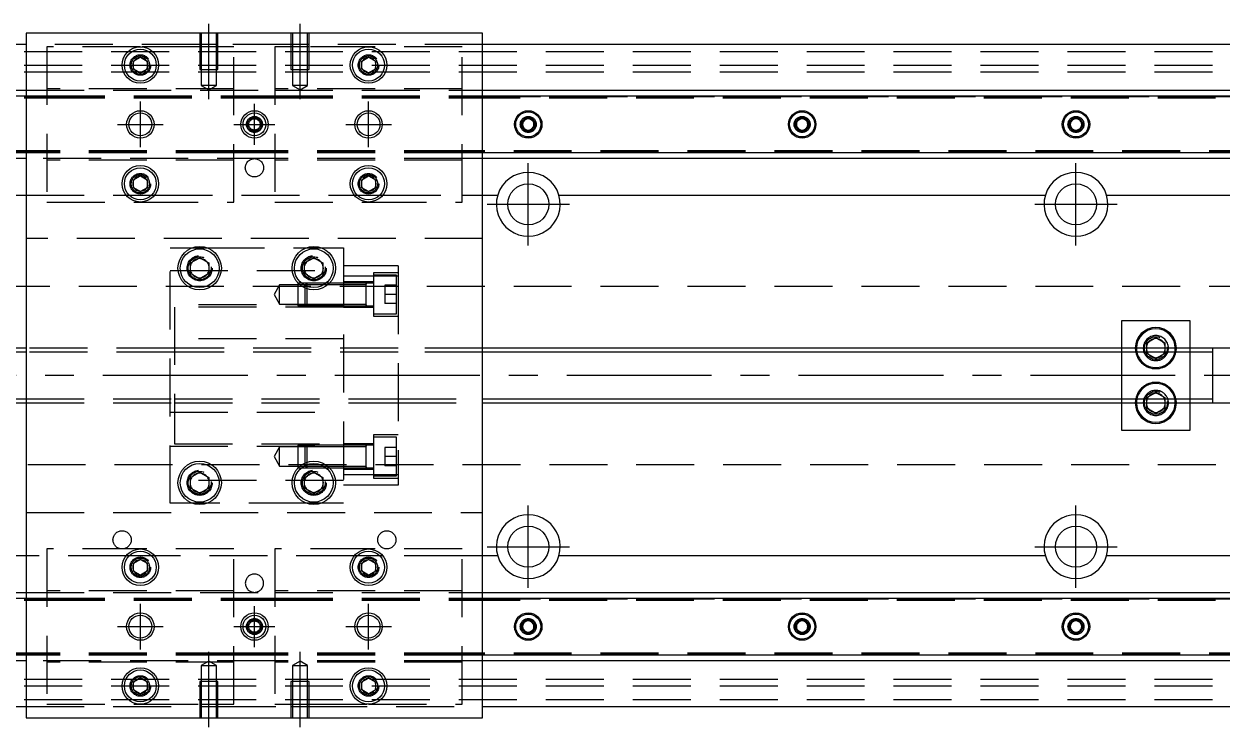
# Model space of a CAD drawing. Extents: x -21 to 727, y -299 to 77.
# Drawn here: x 209.5 to 472, y -77 to 77 of the extents above; entities that cross this region are included whole.
import ezdxf

# ---------------------------------------------------------------- set-up
doc = ezdxf.new("R2010")
doc.units = 0
doc.linetypes.add('CENTER', pattern=[50.8, 31.75, -6.35, 6.35, -6.35])
doc.linetypes.add('DASHED', pattern=[19.05, 12.7, -6.35])
doc.layers.get('0').update_dxf_attribs({"linetype": 'CONTINUOUS'})
doc.layers.add('CENTER', color=1, linetype='CENTER')

msp = doc.modelspace()

# ---------------------------------------------------------------- linework, layer by layer
at = {"color": 7, "linetype": 'CONTINUOUS'}
for p, q in [((310, 75), (210, 75)), ((210, 75), (210, -75)), ((310, -75), (310, 75)), ((210, 72.5), (0, 72.5)), ((520, 72.5), (310, 72.5)), ((233.5, 68.866026), (235, 69.73205)), ((233.5, 67.133974), (233.5, 68.866026)), ((235, 69.73205), (236.5, 68.866026)), ((236.5, 68.866026), (236.5, 67.133974)), ((283.5, 68.866026), (285, 69.73205)), ((283.5, 67.133974), (283.5, 68.866026)), ((285, 69.73205), (286.5, 68.866026)), ((286.5, 68.866026), (286.5, 67.133974)), ((235, 66.26795), (233.5, 67.133974)), ((236.5, 67.133974), (235, 66.26795)), ((285, 66.26795), (283.5, 67.133974)), ((286.5, 67.133974), (285, 66.26795)), ((0, 62.5), (210, 62.5)), ((0, 61.247728), (210, 61.247728)), ((310, 62.5), (520, 62.5)), ((310, 61.247728), (520, 61.247728)), ((318.75, 55.721688), (320, 56.443376)), ((318.75, 54.278312), (318.75, 55.721688)), ((320, 56.443376), (321.25, 55.721688)), ((321.25, 55.721688), (321.25, 54.278312)), ((378.75, 55.721688), (380, 56.443376)), ((378.75, 54.278312), (378.75, 55.721688)), ((380, 56.443376), (381.25, 55.721688)), ((381.25, 55.721688), (381.25, 54.278312)), ((438.75, 55.721688), (440, 56.443376)), ((438.75, 54.278312), (438.75, 55.721688)), ((440, 56.443376), (441.25, 55.721688)), ((441.25, 55.721688), (441.25, 54.278312)), ((320, 53.556624), (318.75, 54.278312)), ((321.25, 54.278312), (320, 53.556624)), ((380, 53.556624), (378.75, 54.278312)), ((381.25, 54.278312), (380, 53.556624)), ((440, 53.556624), (438.75, 54.278312)), ((441.25, 54.278312), (440, 53.556624)), ((210, 48.752272), (0, 48.752272)), ((210, 47.5), (0, 47.5)), ((520, 48.752272), (310, 48.752272)), ((520, 47.5), (310, 47.5)), ((233.5, 42.866026), (235, 43.73205)), ((233.5, 41.133974), (233.5, 42.866026)), ((235, 43.73205), (236.5, 42.866026)), ((236.5, 42.866026), (236.5, 41.133974)), ((283.5, 42.866026), (285, 43.73205)), ((283.5, 41.133974), (283.5, 42.866026)), ((285, 43.73205), (286.5, 42.866026)), ((286.5, 42.866026), (286.5, 41.133974)), ((206.708204, 39.5), (210, 39.5)), ((235, 40.26795), (233.5, 41.133974)), ((236.5, 41.133974), (235, 40.26795)), ((285, 40.26795), (283.5, 41.133974)), ((286.5, 41.133974), (285, 40.26795)), ((310, 39.5), (313.291796, 39.5)), ((326.708204, 39.5), (433.291796, 39.5)), ((446.708204, 39.5), (520, 39.5)), ((246, 24.6547), (248, 25.809402)), ((246, 22.3453), (246, 24.6547)), ((248, 25.809402), (250, 24.6547)), ((250, 24.6547), (250, 22.3453)), ((271, 24.6547), (273, 25.809402)), ((271, 22.3453), (271, 24.6547)), ((273, 25.809402), (275, 24.6547)), ((275, 24.6547), (275, 22.3453)), ((248, 21.190598), (246, 22.3453)), ((250, 22.3453), (248, 21.190598)), ((273, 21.190598), (271, 22.3453)), ((275, 22.3453), (273, 21.190598)), ((465, 12), (450, 12)), ((450, 12), (450, 6)), ((465, 6), (465, 12)), ((455.5, 7.1547), (457.5, 8.309402)), ((457.5, 8.309402), (459.5, 7.1547)), ((210, 6), (60.5, 6)), ((470, 6), (310, 6)), ((455.5, 6), (455.5, 7.1547)), ((459.5, 7.1547), (459.5, 6)), ((470, 6), (469.995, 6)), ((470, -6.000006), (470, 6.000006)), ((470, 5.125), (470, 6.000006)), ((470, -5.999164), (470, 6)), ((470.005, 6), (470, 6)), ((475, 6), (470, 6)), ((470, -5.125), (470, 5.125)), ((470, -6.000006), (470, -5.125)), ((60.5, -6), (210, -6)), ((310, -6), (470, -6)), ((450, -6), (450, -12)), ((455.5, -7.1547), (455.5, -6)), ((457.5, -8.309402), (455.5, -7.1547)), ((459.5, -7.1547), (457.5, -8.309402)), ((459.5, -6), (459.5, -7.1547)), ((465, -12), (465, -6)), ((469.995, -6), (470, -6)), ((470, -6), (470, -5.999164)), ((470, -6), (470.005, -6)), ((470, -6), (475, -6)), ((450, -12), (465, -12)), ((246, -22.3453), (248, -21.190598)), ((246, -24.6547), (246, -22.3453)), ((248, -21.190598), (250, -22.3453)), ((250, -22.3453), (250, -24.6547)), ((271, -22.3453), (273, -21.190598)), ((271, -24.6547), (271, -22.3453)), ((273, -21.190598), (275, -22.3453)), ((275, -22.3453), (275, -24.6547)), ((248, -25.809402), (246, -24.6547)), ((250, -24.6547), (248, -25.809402)), ((273, -25.809402), (271, -24.6547)), ((275, -24.6547), (273, -25.809402)), ((210, -39.5), (206.708204, -39.5)), ((233.5, -41.133974), (235, -40.26795)), ((233.5, -42.866026), (233.5, -41.133974)), ((235, -40.26795), (236.5, -41.133974)), ((236.5, -41.133974), (236.5, -42.866026)), ((283.5, -41.133974), (285, -40.26795)), ((283.5, -42.866026), (283.5, -41.133974)), ((285, -40.26795), (286.5, -41.133974)), ((286.5, -41.133974), (286.5, -42.866026)), ((313.291796, -39.5), (310, -39.5)), ((433.291796, -39.5), (326.708204, -39.5)), ((520, -39.5), (446.708204, -39.5)), ((235, -43.73205), (233.5, -42.866026)), ((236.5, -42.866026), (235, -43.73205)), ((285, -43.73205), (283.5, -42.866026)), ((286.5, -42.866026), (285, -43.73205)), ((0, -47.5), (210, -47.5)), ((0, -48.752272), (210, -48.752272)), ((310, -47.5), (520, -47.5)), ((310, -48.752272), (520, -48.752272)), ((318.75, -54.278312), (320, -53.556624)), ((318.75, -55.721688), (318.75, -54.278312)), ((320, -53.556624), (321.25, -54.278312)), ((321.25, -54.278312), (321.25, -55.721688)), ((378.75, -54.278312), (380, -53.556624)), ((378.75, -55.721688), (378.75, -54.278312)), ((380, -53.556624), (381.25, -54.278312)), ((381.25, -54.278312), (381.25, -55.721688)), ((438.75, -54.278312), (440, -53.556624)), ((438.75, -55.721688), (438.75, -54.278312)), ((440, -53.556624), (441.25, -54.278312)), ((441.25, -54.278312), (441.25, -55.721688)), ((320, -56.443376), (318.75, -55.721688)), ((321.25, -55.721688), (320, -56.443376)), ((380, -56.443376), (378.75, -55.721688)), ((381.25, -55.721688), (380, -56.443376)), ((440, -56.443376), (438.75, -55.721688)), ((441.25, -55.721688), (440, -56.443376)), ((210, -61.247728), (0, -61.247728)), ((210, -62.5), (0, -62.5)), ((520, -61.247728), (310, -61.247728)), ((520, -62.5), (310, -62.5)), ((233.5, -67.133974), (235, -66.26795)), ((233.5, -68.866026), (233.5, -67.133974)), ((235, -66.26795), (236.5, -67.133974)), ((236.5, -67.133974), (236.5, -68.866026)), ((283.5, -67.133974), (285, -66.26795)), ((283.5, -68.866026), (283.5, -67.133974)), ((285, -66.26795), (286.5, -67.133974)), ((286.5, -67.133974), (286.5, -68.866026)), ((235, -69.73205), (233.5, -68.866026)), ((236.5, -68.866026), (235, -69.73205)), ((285, -69.73205), (283.5, -68.866026)), ((286.5, -68.866026), (285, -69.73205)), ((0, -72.5), (210, -72.5)), ((310, -72.5), (520, -72.5)), ((210, -75), (310, -75))]:
    msp.add_line(p, q, dxfattribs=at)
at = {"color": 3, "linetype": 'DASHED'}
for p, q in [((248.000006, 75), (248.000006, 67)), ((248.35, 75), (248.35, 67)), ((251.65, 67), (251.65, 75)), ((251.999994, 67), (251.999994, 75)), ((268.000006, 75), (268.000006, 67)), ((268.35, 75), (268.35, 67)), ((271.65, 67), (271.65, 75)), ((271.999994, 67), (271.999994, 75)), ((0, 71), (520, 71)), ((248.000006, 72.5), (210, 72.5)), ((235, 72), (214.5, 72)), ((214.5, 72), (214.5, 38)), ((248.000006, 72), (235, 72)), ((251.999994, 72.5), (248.000006, 72.5)), ((251.999994, 72), (248.000006, 72)), ((268.000006, 72.5), (251.999994, 72.5)), ((255.5, 72), (251.999994, 72)), ((255.5, 38), (255.5, 72)), ((264.5, 72), (264.5, 38)), ((268.000006, 72), (264.5, 72)), ((271.999994, 72.5), (268.000006, 72.5)), ((271.999994, 72), (268.000006, 72)), ((310, 72.5), (271.999994, 72.5)), ((285, 72), (271.999994, 72)), ((305.5, 72), (285, 72)), ((305.5, 38), (305.5, 72)), ((236.973226, 68.326156), (237, 68)), ((286.973226, 68.326156), (287, 68)), ((0, 68), (520, 68)), ((0, 66.5), (520, 66.5)), ((248.000006, 67), (251.999994, 67)), ((248.35, 67), (248.35, 63.5)), ((251.65, 63.5), (251.65, 67)), ((268.000006, 67), (271.999994, 67)), ((268.35, 67), (268.35, 63.5)), ((271.65, 63.5), (271.65, 67)), ((251.65, 63.5), (248.35, 63.5)), ((248.35, 63.5), (250, 62.547372)), ((250, 62.547372), (251.65, 63.5)), ((271.65, 63.5), (268.35, 63.5)), ((268.35, 63.5), (270, 62.547372)), ((270, 62.547372), (271.65, 63.5)), ((0, 61.1147), (210, 61.1147)), ((0, 61.1), (214.5, 61.1)), ((0, 60.8), (214.5, 60.8)), ((210, 62.5), (264.5, 62.5)), ((210, 61.247728), (214.5, 61.247728)), ((210, 61.1147), (214.5, 61.1147)), ((255.5, 62.8), (214.5, 62.8)), ((214.5, 61.247728), (255.5, 61.247728)), ((214.5, 61.1147), (255.5, 61.1147)), ((214.5, 61.1), (255.5, 61.1)), ((214.5, 61.1), (255.5, 61.1)), ((214.5, 60.8), (255.5, 60.8)), ((214.5, 60.8), (255.5, 60.8)), ((255.5, 61.247728), (264.5, 61.247728)), ((255.5, 61.1147), (264.5, 61.1147)), ((255.5, 61.1), (264.5, 61.1)), ((255.5, 60.8), (264.5, 60.8)), ((305.5, 62.8), (264.5, 62.8)), ((264.5, 62.5), (305.5, 62.5)), ((264.5, 61.247728), (305.5, 61.247728)), ((264.5, 61.1147), (305.5, 61.1147)), ((264.5, 61.1), (305.5, 61.1)), ((264.5, 60.8), (305.5, 60.8)), ((305.5, 62.5), (310, 62.5)), ((305.5, 61.247728), (310, 61.247728)), ((305.5, 61.1147), (310, 61.1147)), ((305.5, 61.1), (520, 61.1)), ((305.5, 60.8), (520, 60.8)), ((310, 61.1147), (520, 61.1147)), ((321.477374, 55.25955), (321.5, 55)), ((381.477374, 55.25955), (381.5, 55)), ((438.5, 55), (438.52041, 55.24661)), ((214.5, 49.2), (0, 49.2)), ((214.5, 48.9), (0, 48.9)), ((210, 48.8853), (0, 48.8853)), ((214.5, 48.8853), (210, 48.8853)), ((214.5, 48.752272), (210, 48.752272)), ((264.5, 47.5), (210, 47.5)), ((255.5, 49.2), (214.5, 49.2)), ((255.5, 48.9), (214.5, 48.9)), ((255.5, 48.8853), (214.5, 48.8853)), ((255.5, 48.752272), (214.5, 48.752272)), ((264.5, 49.2), (255.5, 49.2)), ((264.5, 48.9), (255.5, 48.9)), ((264.5, 48.8853), (255.5, 48.8853)), ((264.5, 48.752272), (255.5, 48.752272)), ((305.5, 49.2), (264.5, 49.2)), ((305.5, 48.9), (264.5, 48.9)), ((305.5, 48.8853), (264.5, 48.8853)), ((305.5, 48.752272), (264.5, 48.752272)), ((305.5, 47.5), (264.5, 47.5)), ((520, 49.2), (305.5, 49.2)), ((520, 48.9), (305.5, 48.9)), ((310, 48.8853), (305.5, 48.8853)), ((310, 48.752272), (305.5, 48.752272)), ((310, 47.5), (305.5, 47.5)), ((520, 48.8853), (310, 48.8853)), ((255.5, 47.2), (214.5, 47.2)), ((305.5, 47.2), (264.5, 47.2)), ((233, 42), (233.030168, 42.346066)), ((286.973226, 42.326156), (287, 42)), ((210, 39.5), (231.877502, 39.5)), ((231.877502, 39.5), (232.55051, 39.5)), ((232.55051, 39.5), (237.44949, 39.5)), ((237.44949, 39.5), (238.122498, 39.5)), ((238.122498, 39.5), (281.877502, 39.5)), ((281.877502, 39.5), (282.55051, 39.5)), ((282.55051, 39.5), (287.44949, 39.5)), ((287.44949, 39.5), (288.122498, 39.5)), ((288.122498, 39.5), (305.5, 39.5)), ((305.5, 39.5), (310, 39.5)), ((214.5, 38), (235, 38)), ((235, 38), (255.5, 38)), ((264.5, 38), (285, 38)), ((285, 38), (305.5, 38)), ((310, 30), (210, 30)), ((241.5, 28), (246.47931, 28)), ((241.5, -28), (241.5, 28)), ((246.47931, 28), (249.52069, 28)), ((249.52069, 28), (271.47931, 28)), ((271.47931, 28), (274.52069, 28)), ((274.52069, 28), (279.5, 28)), ((279.5, 28), (279.5, -28)), ((250.483582, 23.786038), (250.5, 23.5)), ((275.483582, 23.786038), (275.5, 23.5)), ((291.5, 24), (279.5, 24)), ((291.5, 24), (291.5, 21.748564)), ((241.5, 23), (279.5, 23)), ((291.5, 21.748564), (279.5, 21.748564)), ((286.1, 22.50352), (286.1, 13.00352)), ((291.5, 22.50352), (286.1, 22.50352)), ((291.1, 22.00352), (286.1, 22.00352)), ((291.1, 13.50352), (291.1, 22.00352)), ((291.5, 21.748564), (291.5, -21.748564)), ((520, 19.5), (76.969694, 19.5)), ((265.5, 19.85352), (264.287564, 17.75352)), ((265.5, 15.65352), (265.5, 19.85352)), ((269.5, 19.85352), (265.5, 19.85352)), ((269.5, 20.253516), (269.5, 15.253526)), ((269.532604, 20.253516), (269.5, 20.253516)), ((271.1, 19.85352), (269.5, 19.85352)), ((270.25722, 20.253516), (269.532604, 20.253516)), ((271.5, 20.253518), (270.25722, 20.253516)), ((271.5, 20.25352), (271.1, 19.85352)), ((271.1, 19.698356), (271.1, 19.85352)), ((275.183046, 19.85352), (271.1, 19.85352)), ((271.1, 19.146554), (271.1, 19.698356)), ((271.1, 15.65352), (271.1, 19.146554)), ((271.5, 20.25352), (271.5, 19.523506)), ((275.742786, 20.25352), (271.5, 20.25352)), ((275.74278, 20.253516), (271.5, 20.253518)), ((271.5, 19.523506), (271.5, 18.99306)), ((271.5, 18.99306), (271.5, 15.25352)), ((276.04396, 19.85352), (275.183046, 19.85352)), ((276.467396, 20.253516), (275.74278, 20.253516)), ((276.467402, 20.25352), (275.742786, 20.25352)), ((279.5, 19.85352), (276.04396, 19.85352)), ((279.5, 20.253516), (276.467396, 20.253516)), ((279.5, 20.25352), (276.467402, 20.25352)), ((286.1, 20.50352), (279.5, 20.50352)), ((284.505, 20.25352), (279.5, 20.25352)), ((284.5, 19.85352), (279.5, 19.85352)), ((286.1, 20.25352), (284.495, 20.25352)), ((284.5, 15.253516), (284.5, 20.253526)), ((284.5, 15.253516), (284.5, 20.253526)), ((284.5, 19.996122), (284.5, 20.25352)), ((284.5, 20.25352), (284.5, 19.996072)), ((284.5, 15.51097), (284.5, 19.996122)), ((288.6, 19.75352), (288.6, 17.75352)), ((291.1, 19.75352), (288.6, 19.75352)), ((264.287564, 17.75352), (265.5, 15.65352)), ((288.6, 17.75352), (288.6, 15.75352)), ((291.1, 17.75352), (288.6, 17.75352)), ((291.1, 15.75352), (288.6, 15.75352)), ((279.5, 15.5), (241.5, 15.5)), ((242.5, 15), (242.5, -15)), ((279.5, 15), (242.5, 15)), ((265.5, 15.65352), (269.5, 15.65352)), ((269.5, 15.65352), (271.1, 15.65352)), ((269.5, 15.253526), (271.5, 15.253524)), ((271.1, 15.65352), (279.5, 15.65352)), ((271.1, 15.65352), (271.5, 15.25352)), ((271.5, 15.253524), (279.5, 15.253526)), ((271.5, 15.25352), (279.5, 15.25352)), ((279.5, 15.65352), (284.5, 15.65352)), ((279.5, 15.25352), (284.505, 15.25352)), ((279.5, 15.00352), (286.1, 15.00352)), ((284.495, 15.25352), (286.1, 15.25352)), ((284.5, 15.510988), (284.5, 15.25352)), ((284.5, 15.25352), (284.5, 15.51097)), ((286.1, 13.50352), (291.1, 13.50352)), ((286.1, 13.00352), (291.5, 13.00352)), ((279.5, 8), (241.5, 8)), ((242.5, 6), (210, 6)), ((291.5, 6), (242.5, 6)), ((310, 6), (291.5, 6)), ((450, 6), (450, 5.125)), ((455.5, 5.125), (455.5, 6)), ((459.5, 6), (459.5, 5.125)), ((459.983582, 6.286038), (460, 6)), ((465, 5.125), (465, 6)), ((242.5, 5.125), (210, 5.125)), ((291.5, 5.125), (242.5, 5.125)), ((310, 5.125), (291.5, 5.125)), ((450, 5.125), (450, -5.125)), ((455.5, 4.8453), (455.5, 5.125)), ((457.5, 3.690598), (455.5, 4.8453)), ((459.5, 4.8453), (457.5, 3.690598)), ((459.5, 5.125), (459.5, 4.8453)), ((465, -5.125), (465, 5.125)), ((210, -5.125), (242.5, -5.125)), ((242.5, -5.125), (291.5, -5.125)), ((291.5, -5.125), (310, -5.125)), ((450, -5.125), (450, -6)), ((455.5, -4.8453), (457.5, -3.690598)), ((455.5, -5.125), (455.5, -4.8453)), ((455.5, -6), (455.5, -5.125)), ((457.5, -3.690598), (459.5, -4.8453)), ((459.5, -4.8453), (459.5, -5.125)), ((459.5, -5.125), (459.5, -6)), ((465, -6), (465, -5.125)), ((210, -6), (242.5, -6)), ((242.5, -6), (291.5, -6)), ((291.5, -6), (310, -6)), ((459.983582, -5.713962), (460, -6)), ((241.5, -8), (279.5, -8)), ((286.1, -13.00352), (286.1, -22.50352)), ((291.5, -13.00352), (286.1, -13.00352)), ((241.5, -15.5), (279.5, -15.5)), ((242.5, -15), (279.5, -15)), ((265.5, -15.65352), (264.287564, -17.75352)), ((265.5, -19.85352), (265.5, -15.65352)), ((269.5, -15.65352), (265.5, -15.65352)), ((269.5, -15.253526), (269.5, -20.253516)), ((271.499994, -15.253526), (269.5, -15.253526)), ((271.1, -15.65352), (269.5, -15.65352)), ((271.5, -15.25352), (271.1, -15.65352)), ((271.1, -19.146554), (271.1, -15.65352)), ((279.5, -15.65352), (271.1, -15.65352)), ((279.5, -15.253526), (271.499994, -15.253526)), ((271.5, -15.25352), (271.5, -18.99306)), ((279.5, -15.25352), (271.5, -15.25352)), ((286.1, -15.00352), (279.5, -15.00352)), ((284.505, -15.25352), (279.5, -15.25352)), ((284.5, -15.65352), (279.5, -15.65352)), ((286.1, -15.25352), (284.495, -15.25352)), ((284.5, -20.253526), (284.5, -15.253516)), ((284.5, -20.253526), (284.5, -15.253516)), ((284.5, -15.51092), (284.5, -15.25352)), ((284.5, -15.25352), (284.5, -15.51097)), ((284.5, -19.996072), (284.5, -15.51092)), ((291.1, -13.50352), (286.1, -13.50352)), ((291.1, -22.00352), (291.1, -13.50352)), ((264.287564, -17.75352), (265.5, -19.85352)), ((288.6, -15.75352), (288.6, -17.75352)), ((291.1, -15.75352), (288.6, -15.75352)), ((288.6, -17.75352), (288.6, -19.75352)), ((291.1, -17.75352), (288.6, -17.75352)), ((76.969694, -19.5), (520, -19.5)), ((265.5, -19.85352), (269.5, -19.85352)), ((269.5, -19.85352), (271.1, -19.85352)), ((269.5, -20.253516), (269.532604, -20.253516)), ((269.532604, -20.253516), (270.25722, -20.253516)), ((270.25722, -20.253516), (271.499994, -20.253516)), ((271.1, -19.698356), (271.1, -19.146554)), ((271.1, -19.85352), (271.1, -19.698356)), ((271.1, -19.85352), (275.183046, -19.85352)), ((271.1, -19.85352), (271.5, -20.25352)), ((271.499994, -20.253516), (275.74278, -20.253516)), ((271.5, -18.99306), (271.5, -19.523506)), ((271.5, -19.523506), (271.5, -20.25352)), ((271.5, -20.25352), (275.742786, -20.25352)), ((275.183046, -19.85352), (276.04396, -19.85352)), ((275.74278, -20.253516), (276.467396, -20.253516)), ((275.742786, -20.25352), (276.467402, -20.25352)), ((276.04396, -19.85352), (279.5, -19.85352)), ((276.467396, -20.253516), (279.5, -20.253516)), ((276.467402, -20.25352), (279.5, -20.25352)), ((279.5, -19.85352), (284.5, -19.85352)), ((279.5, -20.25352), (284.505, -20.25352)), ((279.5, -20.50352), (286.1, -20.50352)), ((284.495, -20.25352), (286.1, -20.25352)), ((284.5, -19.996054), (284.5, -20.25352)), ((284.5, -20.25352), (284.5, -19.996072)), ((291.1, -19.75352), (288.6, -19.75352)), ((279.5, -23), (241.5, -23)), ((250.483582, -23.213962), (250.5, -23.5)), ((275.483582, -23.213962), (275.5, -23.5)), ((291.5, -21.748564), (279.5, -21.748564)), ((286.1, -22.00352), (291.1, -22.00352)), ((286.1, -22.50352), (291.5, -22.50352)), ((291.5, -21.748564), (291.5, -24)), ((291.5, -24), (279.5, -24)), ((246.47931, -28), (241.5, -28)), ((249.52069, -28), (246.47931, -28)), ((271.47931, -28), (249.52069, -28)), ((274.52069, -28), (271.47931, -28)), ((279.5, -28), (274.52069, -28)), ((210, -30), (310, -30)), ((235, -38), (214.5, -38)), ((214.5, -38), (214.5, -72)), ((255.5, -38), (235, -38)), ((255.5, -72), (255.5, -38)), ((264.5, -38), (264.5, -72)), ((285, -38), (264.5, -38)), ((305.5, -38), (285, -38)), ((305.5, -72), (305.5, -38)), ((231.877502, -39.5), (210, -39.5)), ((232.55051, -39.5), (231.877502, -39.5)), ((237.44949, -39.5), (232.55051, -39.5)), ((236.973226, -41.673844), (237, -42)), ((238.122498, -39.5), (237.44949, -39.5)), ((281.877502, -39.5), (238.122498, -39.5)), ((282.55051, -39.5), (281.877502, -39.5)), ((287.44949, -39.5), (282.55051, -39.5)), ((286.973226, -41.673844), (287, -42)), ((288.122498, -39.5), (287.44949, -39.5)), ((305.5, -39.5), (288.122498, -39.5)), ((310, -39.5), (305.5, -39.5)), ((255.5, -47.2), (214.5, -47.2)), ((305.5, -47.2), (264.5, -47.2)), ((0, -48.8853), (210, -48.8853)), ((0, -48.9), (214.5, -48.9)), ((0, -49.2), (214.5, -49.2)), ((210, -47.5), (264.5, -47.5)), ((210, -48.752272), (214.5, -48.752272)), ((210, -48.8853), (214.5, -48.8853)), ((214.5, -48.752272), (255.5, -48.752272)), ((214.5, -48.8853), (255.5, -48.8853)), ((214.5, -48.9), (255.5, -48.9)), ((214.5, -49.2), (255.5, -49.2)), ((255.5, -48.752272), (264.5, -48.752272)), ((255.5, -48.8853), (264.5, -48.8853)), ((255.5, -48.9), (264.5, -48.9)), ((255.5, -49.2), (264.5, -49.2)), ((264.5, -47.5), (305.5, -47.5)), ((264.5, -48.752272), (305.5, -48.752272)), ((264.5, -48.8853), (305.5, -48.8853)), ((264.5, -48.9), (305.5, -48.9)), ((264.5, -49.2), (305.5, -49.2)), ((305.5, -47.5), (310, -47.5)), ((305.5, -48.752272), (310, -48.752272)), ((305.5, -48.8853), (310, -48.8853)), ((305.5, -48.9), (520, -48.9)), ((305.5, -49.2), (520, -49.2)), ((310, -48.8853), (520, -48.8853)), ((321.477374, -54.74045), (321.5, -55)), ((381.477374, -54.74045), (381.5, -55)), ((441.477374, -54.74045), (441.5, -55)), ((214.5, -60.8), (0, -60.8)), ((214.5, -61.1), (0, -61.1)), ((210, -61.1147), (0, -61.1147)), ((214.5, -61.1147), (210, -61.1147)), ((214.5, -61.247728), (210, -61.247728)), ((264.5, -62.5), (210, -62.5)), ((255.5, -60.8), (214.5, -60.8)), ((255.5, -60.8), (214.5, -60.8)), ((255.5, -61.1), (214.5, -61.1)), ((255.5, -61.1), (214.5, -61.1)), ((255.5, -61.1147), (214.5, -61.1147)), ((255.5, -61.247728), (214.5, -61.247728)), ((255.5, -62.8), (214.5, -62.8)), ((250, -62.547372), (248.35, -63.5)), ((251.65, -63.5), (250, -62.547372)), ((264.5, -60.8), (255.5, -60.8)), ((264.5, -61.1), (255.5, -61.1)), ((264.5, -61.1147), (255.5, -61.1147)), ((264.5, -61.247728), (255.5, -61.247728)), ((305.5, -60.8), (264.5, -60.8)), ((305.5, -61.1), (264.5, -61.1)), ((305.5, -61.1147), (264.5, -61.1147)), ((305.5, -61.247728), (264.5, -61.247728)), ((305.5, -62.5), (264.5, -62.5)), ((305.5, -62.8), (264.5, -62.8)), ((270, -62.547372), (268.35, -63.5)), ((271.65, -63.5), (270, -62.547372)), ((520, -60.8), (305.5, -60.8)), ((520, -61.1), (305.5, -61.1)), ((310, -61.1147), (305.5, -61.1147)), ((310, -61.247728), (305.5, -61.247728)), ((310, -62.5), (305.5, -62.5)), ((520, -61.1147), (310, -61.1147)), ((248.35, -63.5), (250, -63.5)), ((248.35, -63.5), (248.35, -67)), ((250, -63.5), (251.65, -63.5)), ((251.65, -67), (251.65, -63.5)), ((268.35, -63.5), (270, -63.5)), ((268.35, -63.5), (268.35, -67)), ((270, -63.5), (271.65, -63.5)), ((271.65, -67), (271.65, -63.5)), ((0, -66.5), (520, -66.5)), ((0, -68), (520, -68)), ((236.973226, -67.673844), (237, -68)), ((251.999994, -67), (248.000006, -67)), ((248.000006, -67), (248.000006, -75)), ((248.35, -67), (248.35, -75)), ((251.65, -75), (251.65, -67)), ((251.999994, -75), (251.999994, -67)), ((271.999994, -67), (268.000006, -67)), ((268.000006, -67), (268.000006, -75)), ((268.35, -67), (268.35, -75)), ((271.65, -75), (271.65, -67)), ((271.999994, -75), (271.999994, -67)), ((286.973226, -67.673844), (287, -68)), ((0, -71), (520, -71)), ((210, -72.5), (248.000006, -72.5)), ((214.5, -72), (235, -72)), ((235, -72), (248.000006, -72)), ((248.000006, -72), (251.999994, -72)), ((248.000006, -72.5), (251.999994, -72.5)), ((251.999994, -72), (255.5, -72)), ((251.999994, -72.5), (268.000006, -72.5)), ((264.5, -72), (268.000006, -72)), ((268.000006, -72), (271.999994, -72)), ((268.000006, -72.5), (271.999994, -72.5)), ((271.999994, -72), (285, -72)), ((271.999994, -72.5), (310, -72.5)), ((285, -72), (305.5, -72))]:
    msp.add_line(p, q, dxfattribs=at)
at = {"color": 3, "linetype": 'CONTINUOUS'}
for p, q in [((210, 5.125), (60.5, 5.125)), ((470, 5.125), (310, 5.125)), ((60.5, -5.125), (210, -5.125)), ((310, -5.125), (470, -5.125))]:
    msp.add_line(p, q, dxfattribs=at)
at = {"color": 7, "linetype": 'CONTINUOUS'}
for centre, radius in [((235, 68), 4), ((235, 68), 3.5), ((285, 68), 4), ((285, 68), 3.5), ((260, 55), 3), ((320, 55), 3), ((380, 55), 3), ((440, 55), 3), ((235, 55), 2.5), ((260, 55), 2.5), ((285, 55), 2.5), ((320, 55), 2.75), ((380, 55), 2.75), ((440, 55), 2.75), ((235, 42), 4), ((235, 42), 3.5), ((285, 42), 4), ((285, 42), 3.5), ((320, 37.5), 4.5), ((440, 37.5), 4.5), ((248, 23.5), 4.75), ((248, 23.5), 4.25), ((273, 23.5), 4.75), ((273, 23.5), 4.25), ((248, -23.5), 4.75), ((248, -23.5), 4.25), ((273, -23.5), 4.75), ((273, -23.5), 4.25), ((320, -37.5), 4.5), ((440, -37.5), 4.5), ((235, -42), 4), ((235, -42), 3.5), ((285, -42), 4), ((285, -42), 3.5), ((235, -55), 2.5), ((260, -55), 3), ((260, -55), 2.5), ((285, -55), 2.5), ((320, -55), 3), ((320, -55), 2.75), ((380, -55), 3), ((380, -55), 2.75), ((440, -55), 3), ((440, -55), 2.75), ((235, -68), 4), ((235, -68), 3.5), ((285, -68), 4), ((285, -68), 3.5)]:
    msp.add_circle(centre, radius, dxfattribs=at)
at = {"color": 3, "linetype": 'DASHED'}
for centre, radius in [((235, 68), 2.25), ((235, 68), 2), ((285, 68), 2.25), ((285, 68), 2), ((260, 55), 1.75), ((260, 55), 1.5), ((260, 55), 1.25), ((320, 55), 1.75), ((320, 55), 1.5), ((380, 55), 1.75), ((380, 55), 1.5), ((440, 55), 1.75), ((440, 55), 1.5), ((260, 45.5), 2), ((235, 42), 2.25), ((235, 42), 2), ((285, 42), 2.25), ((285, 42), 2), ((248, 23.5), 2.75), ((248, 23.5), 2.5), ((273, 23.5), 2.75), ((273, 23.5), 2.5), ((457.5, 6), 2.5), ((457.5, -6), 2.5), ((248, -23.5), 2.75), ((248, -23.5), 2.5), ((273, -23.5), 2.75), ((273, -23.5), 2.5), ((231, -36), 2), ((289, -36), 2), ((235, -42), 2.25), ((235, -42), 2), ((285, -42), 2.25), ((285, -42), 2), ((260, -55), 1.75), ((260, -55), 1.5), ((260, -55), 1.25), ((320, -55), 1.75), ((320, -55), 1.5), ((380, -55), 1.75), ((380, -55), 1.5), ((440, -55), 1.75), ((440, -55), 1.5), ((235, -68), 2.25), ((235, -68), 2), ((285, -68), 2.25), ((285, -68), 2)]:
    msp.add_circle(centre, radius, dxfattribs=at)
at = {"color": 3, "linetype": 'CONTINUOUS'}
for centre in [(235, 55), (285, 55), (235, -55), (285, -55)]:
    msp.add_circle(centre, 3, dxfattribs=at)
at = {"color": 7, "linetype": 'CONTINUOUS'}
for centre, radius, start, end in [((235, 68), 1.65, 155.380023, 180), ((235, 68), 1.65, 144.619977, 155.380023), ((235, 68), 1.65, 95.380023, 144.619977), ((235, 68), 1.65, 84.619977, 95.380023), ((235, 68), 1.65, 35.380023, 84.619977), ((235, 68), 1.65, 24.619977, 35.380023), ((235, 68), 1.65, 335.380023, 24.619977), ((285, 68), 1.65, 155.380023, 180), ((285, 68), 1.65, 144.619977, 155.380023), ((285, 68), 1.65, 95.380023, 144.619977), ((285, 68), 1.65, 84.619977, 95.380023), ((285, 68), 1.65, 35.380023, 84.619977), ((285, 68), 1.65, 24.619977, 35.380023), ((285, 68), 1.65, 335.380023, 24.619977), ((235, 68), 1.65, 180, 204.619977), ((235, 68), 1.65, 204.619977, 215.380023), ((235, 68), 1.65, 215.380023, 264.619977), ((235, 68), 1.65, 264.619977, 275.380023), ((235, 68), 1.65, 275.380023, 324.619977), ((235, 68), 1.65, 324.619977, 335.380023), ((285, 68), 1.65, 180, 204.619977), ((285, 68), 1.65, 204.619977, 215.380023), ((285, 68), 1.65, 215.380023, 264.619977), ((285, 68), 1.65, 264.619977, 275.380023), ((285, 68), 1.65, 275.380023, 324.619977), ((285, 68), 1.65, 324.619977, 335.380023), ((320, 55), 1.25, 120, 180), ((320, 55), 1.25, 60, 120), ((320, 55), 1.25, 0, 60), ((380, 55), 1.25, 120, 180), ((380, 55), 1.25, 60, 120), ((380, 55), 1.25, 0, 60), ((440, 55), 1.25, 120, 180), ((440, 55), 1.25, 60, 120), ((440, 55), 1.25, 0, 60), ((320, 55), 1.25, 180, 240), ((320, 55), 1.25, 240, 300), ((320, 55), 1.25, 300, 0), ((380, 55), 1.25, 180, 240), ((380, 55), 1.25, 240, 300), ((380, 55), 1.25, 300, 0), ((440, 55), 1.25, 180, 240), ((440, 55), 1.25, 240, 300), ((440, 55), 1.25, 300, 0), ((235, 42), 1.65, 155.380023, 180), ((235, 42), 1.65, 144.619977, 155.380023), ((235, 42), 1.65, 95.380023, 144.619977), ((235, 42), 1.65, 84.619977, 95.380023), ((235, 42), 1.65, 35.380023, 84.619977), ((235, 42), 1.65, 24.619977, 35.380023), ((235, 42), 1.65, 335.380023, 24.619977), ((285, 42), 1.65, 155.380023, 180), ((285, 42), 1.65, 144.619977, 155.380023), ((285, 42), 1.65, 95.380023, 144.619977), ((285, 42), 1.65, 84.619977, 95.380023), ((285, 42), 1.65, 35.380023, 84.619977), ((285, 42), 1.65, 24.619977, 35.380023), ((285, 42), 1.65, 335.380023, 24.619977), ((320, 37.5), 7, 16.60155, 163.39845), ((440, 37.5), 7, 16.60155, 163.39845), ((235, 42), 1.65, 180, 204.619977), ((235, 42), 1.65, 204.619977, 215.380023), ((235, 42), 1.65, 215.380023, 264.619977), ((235, 42), 1.65, 264.619977, 275.380023), ((235, 42), 1.65, 275.380023, 324.619977), ((235, 42), 1.65, 324.619977, 335.380023), ((285, 42), 1.65, 180, 204.619977), ((285, 42), 1.65, 204.619977, 215.380023), ((285, 42), 1.65, 215.380023, 264.619977), ((285, 42), 1.65, 264.619977, 275.380023), ((285, 42), 1.65, 275.380023, 324.619977), ((285, 42), 1.65, 324.619977, 335.380023), ((320, 37.5), 7, 163.39845, 16.60155), ((440, 37.5), 7, 163.39845, 16.60155), ((248, 23.5), 2.1, 162.24721, 180), ((248, 23.5), 2.1, 137.75279, 162.24721), ((248, 23.5), 2.1, 102.24721, 137.75279), ((248, 23.5), 2.1, 77.75279, 102.24721), ((248, 23.5), 2.1, 42.24721, 77.75279), ((248, 23.5), 2.1, 17.75279, 42.24721), ((248, 23.5), 2.1, 342.24721, 17.75279), ((273, 23.5), 2.1, 162.24721, 180), ((273, 23.5), 2.1, 137.75279, 162.24721), ((273, 23.5), 2.1, 102.24721, 137.75279), ((273, 23.5), 2.1, 77.75279, 102.24721), ((273, 23.5), 2.1, 42.24721, 77.75279), ((273, 23.5), 2.1, 17.75279, 42.24721), ((273, 23.5), 2.1, 342.24721, 17.75279), ((248, 23.5), 2.1, 180, 197.75279), ((248, 23.5), 2.1, 197.75279, 222.24721), ((248, 23.5), 2.1, 222.24721, 257.75279), ((248, 23.5), 2.1, 257.75279, 282.24721), ((248, 23.5), 2.1, 282.24721, 317.75279), ((248, 23.5), 2.1, 317.75279, 342.24721), ((273, 23.5), 2.1, 180, 197.75279), ((273, 23.5), 2.1, 197.75279, 222.24721), ((273, 23.5), 2.1, 222.24721, 257.75279), ((273, 23.5), 2.1, 257.75279, 282.24721), ((273, 23.5), 2.1, 282.24721, 317.75279), ((273, 23.5), 2.1, 317.75279, 342.24721), ((457.5, 6), 4.5, 0, 180), ((457.5, 6), 4.25, 0, 180), ((457.5, 6), 2.1, 102.24721, 137.75279), ((457.5, 6), 2.1, 77.75279, 102.24721), ((457.5, 6), 2.1, 42.24721, 77.75279), ((457.5, 6), 2.1, 162.24721, 180), ((457.5, 6), 2.1, 180, 197.75279), ((457.5, 6), 2.1, 137.75279, 162.24721), ((457.5, 6), 2.1, 197.75279, 204.624318), ((457.5, 6), 2.1, 17.75279, 42.24721), ((457.5, 6), 2.1, 335.375682, 342.24721), ((457.5, 6), 2.1, 0, 17.75279), ((457.5, 6), 2.1, 342.24721, 0), ((457.5, 6), 2.1, 204.624318, 222.24721), ((457.5, 6), 2.1, 222.24721, 257.75279), ((457.5, 6), 2.1, 257.75279, 282.24721), ((457.5, 6), 2.1, 282.24721, 317.75279), ((457.5, 6), 2.1, 317.75279, 335.375682), ((457.5, -6), 2.1, 155.375682, 162.24721), ((457.5, -6), 2.1, 137.75279, 155.375682), ((457.5, -6), 2.1, 102.24721, 137.75279), ((457.5, -6), 2.1, 77.75279, 102.24721), ((457.5, -6), 2.1, 42.24721, 77.75279), ((457.5, -6), 2.1, 24.624318, 42.24721), ((457.5, -6), 2.1, 17.75279, 24.624318), ((457.5, -6), 4.5, 180, 0), ((457.5, -6), 4.25, 180, 0), ((457.5, -6), 2.1, 162.24721, 180), ((457.5, -6), 2.1, 180, 197.75279), ((457.5, -6), 2.1, 197.75279, 222.24721), ((457.5, -6), 2.1, 222.24721, 257.75279), ((457.5, -6), 2.1, 282.24721, 317.75279), ((457.5, -6), 2.1, 317.75279, 342.24721), ((457.5, -6), 2.1, 0, 17.75279), ((457.5, -6), 2.1, 342.24721, 0), ((457.5, -6), 2.1, 257.75279, 282.24721), ((248, -23.5), 2.1, 162.24721, 180), ((248, -23.5), 2.1, 180, 197.75279), ((248, -23.5), 2.1, 137.75279, 162.24721), ((248, -23.5), 2.1, 102.24721, 137.75279), ((248, -23.5), 2.1, 77.75279, 102.24721), ((248, -23.5), 2.1, 42.24721, 77.75279), ((248, -23.5), 2.1, 17.75279, 42.24721), ((248, -23.5), 2.1, 342.24721, 17.75279), ((273, -23.5), 2.1, 162.24721, 180), ((273, -23.5), 2.1, 180, 197.75279), ((273, -23.5), 2.1, 137.75279, 162.24721), ((273, -23.5), 2.1, 102.24721, 137.75279), ((273, -23.5), 2.1, 77.75279, 102.24721), ((273, -23.5), 2.1, 42.24721, 77.75279), ((273, -23.5), 2.1, 17.75279, 42.24721), ((273, -23.5), 2.1, 342.24721, 17.75279), ((248, -23.5), 2.1, 197.75279, 222.24721), ((248, -23.5), 2.1, 222.24721, 257.75279), ((248, -23.5), 2.1, 257.75279, 282.24721), ((248, -23.5), 2.1, 282.24721, 317.75279), ((248, -23.5), 2.1, 317.75279, 342.24721), ((273, -23.5), 2.1, 197.75279, 222.24721), ((273, -23.5), 2.1, 222.24721, 257.75279), ((273, -23.5), 2.1, 257.75279, 282.24721), ((273, -23.5), 2.1, 282.24721, 317.75279), ((273, -23.5), 2.1, 317.75279, 342.24721), ((320, -37.5), 7, 343.39845, 196.60155), ((440, -37.5), 7, 343.39845, 196.60155), ((235, -42), 1.65, 155.380023, 180), ((235, -42), 1.65, 180, 204.619977), ((235, -42), 1.65, 144.619977, 155.380023), ((235, -42), 1.65, 95.380023, 144.619977), ((235, -42), 1.65, 84.619977, 95.380023), ((235, -42), 1.65, 35.380023, 84.619977), ((235, -42), 1.65, 24.619977, 35.380023), ((235, -42), 1.65, 335.380023, 24.619977), ((285, -42), 1.65, 155.380023, 180), ((285, -42), 1.65, 180, 204.619977), ((285, -42), 1.65, 144.619977, 155.380023), ((285, -42), 1.65, 95.380023, 144.619977), ((285, -42), 1.65, 84.619977, 95.380023), ((285, -42), 1.65, 35.380023, 84.619977), ((285, -42), 1.65, 24.619977, 35.380023), ((285, -42), 1.65, 335.380023, 24.619977), ((320, -37.5), 7, 196.60155, 343.39845), ((440, -37.5), 7, 196.60155, 343.39845), ((235, -42), 1.65, 204.619977, 215.380023), ((235, -42), 1.65, 215.380023, 264.619977), ((235, -42), 1.65, 264.619977, 275.380023), ((235, -42), 1.65, 275.380023, 324.619977), ((235, -42), 1.65, 324.619977, 335.380023), ((285, -42), 1.65, 204.619977, 215.380023), ((285, -42), 1.65, 215.380023, 264.619977), ((285, -42), 1.65, 264.619977, 275.380023), ((285, -42), 1.65, 275.380023, 324.619977), ((285, -42), 1.65, 324.619977, 335.380023), ((320, -55), 1.25, 120, 180), ((320, -55), 1.25, 180, 240), ((320, -55), 1.25, 60, 120), ((320, -55), 1.25, 0, 60), ((320, -55), 1.25, 300, 0), ((380, -55), 1.25, 120, 180), ((380, -55), 1.25, 180, 240), ((380, -55), 1.25, 60, 120), ((380, -55), 1.25, 0, 60), ((380, -55), 1.25, 300, 0), ((440, -55), 1.25, 120, 180), ((440, -55), 1.25, 180, 240), ((440, -55), 1.25, 60, 120), ((440, -55), 1.25, 0, 60), ((440, -55), 1.25, 300, 0), ((320, -55), 1.25, 240, 300), ((380, -55), 1.25, 240, 300), ((440, -55), 1.25, 240, 300), ((235, -68), 1.65, 155.380023, 180), ((235, -68), 1.65, 180, 204.619977), ((235, -68), 1.65, 144.619977, 155.380023), ((235, -68), 1.65, 95.380023, 144.619977), ((235, -68), 1.65, 84.619977, 95.380023), ((235, -68), 1.65, 35.380023, 84.619977), ((235, -68), 1.65, 24.619977, 35.380023), ((235, -68), 1.65, 335.380023, 24.619977), ((285, -68), 1.65, 155.380023, 180), ((285, -68), 1.65, 180, 204.619977), ((285, -68), 1.65, 144.619977, 155.380023), ((285, -68), 1.65, 95.380023, 144.619977), ((285, -68), 1.65, 84.619977, 95.380023), ((285, -68), 1.65, 35.380023, 84.619977), ((285, -68), 1.65, 24.619977, 35.380023), ((285, -68), 1.65, 335.380023, 24.619977), ((235, -68), 1.65, 204.619977, 215.380023), ((235, -68), 1.65, 215.380023, 264.619977), ((235, -68), 1.65, 264.619977, 275.380023), ((235, -68), 1.65, 275.380023, 324.619977), ((235, -68), 1.65, 324.619977, 335.380023), ((285, -68), 1.65, 204.619977, 215.380023), ((285, -68), 1.65, 215.380023, 264.619977), ((285, -68), 1.65, 264.619977, 275.380023), ((285, -68), 1.65, 275.380023, 324.619977), ((285, -68), 1.65, 324.619977, 335.380023)]:
    msp.add_arc(centre, radius, start, end, dxfattribs=at)
at = {"color": 3, "linetype": 'DASHED'}
for centre, radius, start, end in [((457.5, 6), 2.75, 0, 180), ((457.5, 6), 4.5, 180, 191.212271), ((457.5, 6), 4.25, 180, 191.881156), ((457.5, 6), 2.75, 180, 198.553005), ((457.5, 6), 2.75, 341.446995, 0), ((457.5, 6), 4.25, 348.118844, 0), ((457.5, 6), 4.5, 348.787729, 0), ((457.5, 6), 4.5, 191.212271, 348.787729), ((457.5, 6), 4.25, 191.881156, 348.118844), ((457.5, 6), 2.75, 198.553005, 341.446995), ((457.5, -6), 4.5, 11.212271, 168.787729), ((457.5, -6), 4.25, 11.881156, 168.118844), ((457.5, -6), 4.5, 168.787729, 180), ((457.5, -6), 4.25, 168.118844, 180), ((457.5, -6), 2.75, 161.446995, 180), ((457.5, -6), 2.75, 18.553005, 161.446995), ((457.5, -6), 2.75, 0, 18.553005), ((457.5, -6), 4.25, 0, 11.881156), ((457.5, -6), 4.5, 0, 11.212271), ((457.5, -6), 2.75, 180, 0), ((260, -45.5), 2, 90, 270), ((260, -45.5), 2, 270, 90)]:
    msp.add_arc(centre, radius, start, end, dxfattribs=at)
at = {"layer": 'CENTER', "color": 1, "linetype": 'CENTER'}
for p, q in [((250, 60.547372), (250, 77)), ((270, 60.547372), (270, 77)), ((235, 50), (235, 60)), ((260, 50.5), (260, 59.5)), ((285, 50), (285, 60)), ((230, 55), (240, 55)), ((255.5, 55), (264.5, 55)), ((280, 55), (290, 55)), ((320, 28.5), (320, 46.5)), ((440, 28.5), (440, 46.5)), ((311, 37.5), (329, 37.5)), ((431, 37.5), (449, 37.5)), ((563.361871, 0), (-10.32213, 0)), ((320, -46.5), (320, -28.5)), ((440, -46.5), (440, -28.5)), ((311, -37.5), (329, -37.5)), ((431, -37.5), (449, -37.5)), ((235, -60), (235, -50)), ((260, -59.5), (260, -50.5)), ((285, -60), (285, -50)), ((230, -55), (240, -55)), ((255.5, -55), (264.5, -55)), ((280, -55), (290, -55)), ((250, -77), (250, -60.547372)), ((270, -77), (270, -60.547372))]:
    msp.add_line(p, q, dxfattribs=at)

doc.saveas('drawing.dxf')
